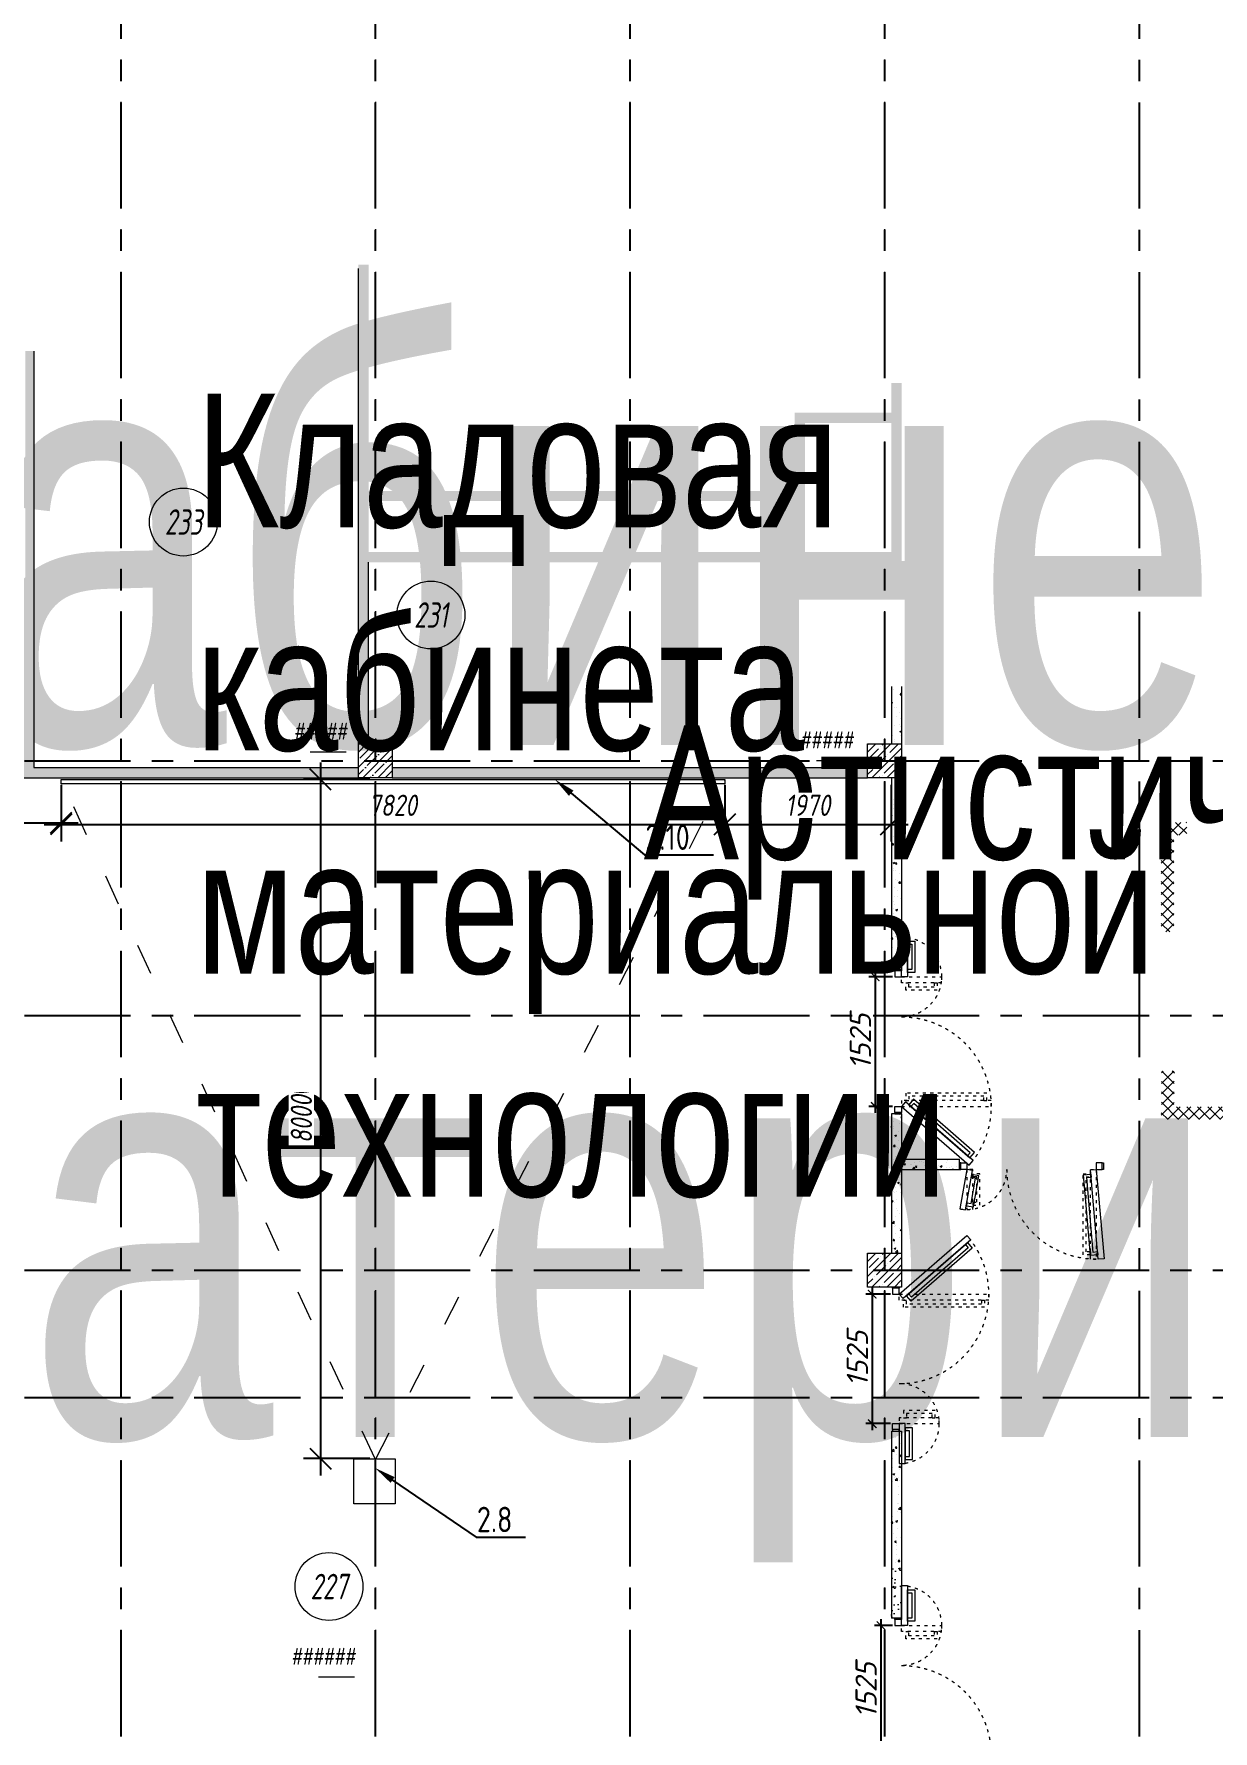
# Model space of a CAD drawing. Header units: millimetres. Extents: x 304092 to 9387535, y -16707 to 344175.
# Drawn here: x 408794 to 422687, y 94281 to 114275 of the extents above; entities that cross this region are included whole.
import ezdxf
from ezdxf import colors
from ezdxf.entities.mleader import LeaderData, LeaderLine
from ezdxf.enums import TextEntityAlignment as Align
from ezdxf.math import Vec2, Vec3

# ---------------------------------------------------------------- set-up
doc = ezdxf.new("R2018")
doc.units = ezdxf.units.MM
doc.linetypes.add('ACAD_ISO03W100', pattern=[30, 12, -18])
doc.linetypes.add('CENTER', pattern=[2, 1.25, -0.25, 0.25, -0.25])
for name, color, linetype, lineweight in [('_TEXT', 7, 'Continuous', 30), ('АР_Двери', 7, 'Continuous', 0), ('АР_Колонны', 5, 'Continuous', 35), ('АР_Колонны Штрих', 250, 'Continuous', 5), ('АР_Маркер экспликации', 239, 'Continuous', 13), ('АР_Номер помещения', 250, 'Continuous', 9), ('АР_Оси', 7, 'Continuous', 25), ('АР_Перегородки витражные', 152, 'Continuous', 13), ('АР_Перегородки газоблок', 165, 'Continuous', 30), ('АР_Перегородки газоблок_Штрих', 165, 'Continuous', 5), ('АР_Утеплитель', 250, 'Continuous', 13)]:
    doc.layers.add(name, color=color, linetype=linetype, lineweight=lineweight)
doc.layers.add('EI_DIMS_DETAIL', color=7, linetype='Continuous')
doc.layers.add('АР_Названия помещений', color=124, linetype='Continuous', lineweight=5, plot=False)
doc.layers.add('АР_Помещения_площадь', color=19, linetype='Continuous', lineweight=9, plot=False)
doc.styles.add('ISOCPEUR', font='', dxfattribs={"height": 250})
doc.styles.get("Standard").update_dxf_attribs({"font": 'GOST.TTF'})
doc.styles.add('ГОСТ 2.304', font='CS_Gost2304.shx', dxfattribs={"oblique": 10})
doc.styles.get('ISOCPEUR').set_extended_font_data('ISOCPEUR', italic=True)
doc.dimstyles.new('R_100', dxfattribs={"dimtxt": 250, "dimasz": 100, "dimexe": 75, "dimexo": 25, "dimgap": 50, "dimtad": 1, "dimdec": 0, "dimrnd": 5, "dimzin": 0, "dimdsep": 46, "dimtxsty": 'ISOCPEUR', "dimblk": 'ARCHTICK', "dimcen": 0, "dimdle": 75, "dimclrd": 256, "dimclre": 256, "dimclrt": 256, "dimadec": 0, "dimazin": 0, "dimtfac": 2, "dimtdec": 0, "dimtofl": 0, "dimtmove": 1, "dimatfit": 3, "dimfxl": 1, "dimtvp": 3, "dimtfill": 1, "dimtolj": 1, "dimtzin": 0, "dimarcsym": 0})
doc.dimstyles.new('СПДС', dxfattribs={"dimscale": 100, "dimtxt": 2.5, "dimasz": 2.5, "dimexe": 2, "dimexo": 0.625, "dimgap": 1, "dimtad": 1, "dimdec": 0, "dimrnd": 5, "dimtxsty": 'ГОСТ 2.304', "dimblk": 'OBLIQUE', "dimblk1": 'OBLIQUE', "dimblk2": 'OBLIQUE', "dimcen": 2.5, "dimdle": 2, "dimadec": 0, "dimazin": 2, "dimtfac": 0.75, "dimtdec": 4, "dimtmove": 1, "dimatfit": 3, "dimfxl": 1, "dimtfill": 1, "dimtolj": 1, "dimarcsym": 1})
pattern_1 = [(50, (484112.49, -889.22), (215.17805, -18.82564), [22.5, -247.5]), (355, (484112.49, -889.22), (-41.6254, 225.65764), [18, -198]), (100.45144, (484130.42, -890.78), (173.55265, 206.832), [19.12206, -210.34263]), (46.1842, (484112.5, -829.22), (320.1724, -49.6558), [33.75, -371.25]), (96.63564, (484139.17, -833.35), (280.3986, 292.2356), [28.6831, -315.5141]), (351.18416, (484112.5, -829.2), (280.3986, 292.2356), [27, -297]), (21, (484142.49, -844.22), (179.07212, -120.78567), [22.5, -247.5]), (326, (484142.49, -844.22), (72.9946, 217.545), [18, -198]), (71.45144, (484157.4, -854.28), (252.0667, 96.75935), [19.12206, -210.34263]), (37.5, (484112.49, -889.215), (3.647957, 99.868156), [0, -195.6, 0, -201, 0, -198.75]), (7.5, (484112.49, -889.22), (78.92086, 118.32351), [0, -114.6, 0, -191.1, 0, -75.75]), (327.5, (484045.59, -889.215), (160.14673, -6.76646), [0, -75, 0, -234, 0, -310.5]), (317.5, (484015.59, -889.22), (174.95585, 30.0315), [0, -97.5, 0, -155.4, 0, -220.5])]

# ---------------------------------------------------------------- blocks, each defined once
blk = doc.blocks.new('*U48')
at = {"color": 7, "style": 'ISOCPEUR', "width": 0.7, "flags": 1}
blk.add_attdef('КАТЕГОРИЯ', (-499, -2092), '', height=250, dxfattribs=at)
at = {"layer": 'АР_Номер помещения', "color": 7, "style": 'ISOCPEUR', "width": 0.7}
blk.add_attdef('НОМЕР_ПОМЕЩЕНИЯ', text='', height=300, dxfattribs=at).set_placement((-13875, 6638), align=Align.MIDDLE_CENTER)
at = {"layer": 'АР_Помещения_площадь', "color": 7, "lineweight": 30, "width": 0.7, "flags": 104}
blk.add_attdef('ИМЯ_ПОМЕЩЕНИЯ', text='', height=100, dxfattribs=at).set_placement((158, 1217), align=Align.MIDDLE_CENTER)
at = {"layer": 'АР_Помещения_площадь', "color": 7, "style": 'ISOCPEUR', "width": 0.7}
blk.add_attdef('ПЛОЩАДЬ_ПОМЕЩЕНИЯ', text='', height=200, dxfattribs=at).set_placement((-12655, 408), align=Align.MIDDLE_RIGHT)
blk = doc.blocks.new('*U49')
at = {"layer": 'АР_Номер помещения', "color": 7}
blk.add_circle((-16065, 2966), 400, dxfattribs=at)
at = {"layer": 'АР_Помещения_площадь', "color": 7}
blk.add_line((-14147, 255), (-14570, 255), dxfattribs=at)
at = {"color": 7, "style": 'ISOCPEUR', "width": 0.7, "flags": 1}
blk.add_attdef('КАТЕГОРИЯ', (-499, -2092), '', height=250, dxfattribs=at)
at = {"layer": 'АР_Номер помещения', "color": 7, "style": 'ISOCPEUR', "width": 0.7}
blk.add_attdef('НОМЕР_ПОМЕЩЕНИЯ', text='', height=300, dxfattribs=at).set_placement((-16065, 2966), align=Align.MIDDLE_CENTER)
at = {"layer": 'АР_Помещения_площадь', "color": 7, "lineweight": 30, "width": 0.7, "flags": 104}
blk.add_attdef('ИМЯ_ПОМЕЩЕНИЯ', text='', height=100, dxfattribs=at).set_placement((158, 1217), align=Align.MIDDLE_CENTER)
at = {"layer": 'АР_Помещения_площадь', "color": 7, "style": 'ISOCPEUR', "width": 0.7}
blk.add_attdef('ПЛОЩАДЬ_ПОМЕЩЕНИЯ', text='', height=200, dxfattribs=at).set_placement((-14142, 502), align=Align.MIDDLE_RIGHT)
blk = doc.blocks.new('*U53')
at = {"layer": 'АР_Номер помещения', "color": 7}
blk.add_circle((-17425, 1871), 400, dxfattribs=at)
at = {"layer": 'АР_Помещения_площадь', "color": 7}
blk.add_line((-12458, 153), (-12880, 153), dxfattribs=at)
at = {"color": 7, "style": 'ISOCPEUR', "width": 0.7, "flags": 1}
blk.add_attdef('КАТЕГОРИЯ', (-499, -2092), '', height=250, dxfattribs=at)
at = {"layer": 'АР_Номер помещения', "color": 7, "style": 'ISOCPEUR', "width": 0.7}
blk.add_attdef('НОМЕР_ПОМЕЩЕНИЯ', text='', height=300, dxfattribs=at).set_placement((-17425, 1871), align=Align.MIDDLE_CENTER)
at = {"layer": 'АР_Помещения_площадь', "color": 7, "lineweight": 30, "width": 0.7, "flags": 104}
blk.add_attdef('ИМЯ_ПОМЕЩЕНИЯ', text='', height=100, dxfattribs=at).set_placement((158, 1217), align=Align.MIDDLE_CENTER)
at = {"layer": 'АР_Помещения_площадь', "color": 7, "style": 'ISOCPEUR', "width": 0.7}
blk.add_attdef('ПЛОЩАДЬ_ПОМЕЩЕНИЯ', text='', height=200, dxfattribs=at).set_placement((-12453, 399), align=Align.MIDDLE_RIGHT)
blk = doc.blocks.new('*U54')
at = {"layer": 'АР_Номер помещения', "color": 7}
blk.add_circle((-12706, 14289), 400, dxfattribs=at)
at = {"layer": 'АР_Помещения_площадь', "color": 7}
blk.add_line((-12407, 13220), (-12829, 13220), dxfattribs=at)
at = {"color": 7, "style": 'ISOCPEUR', "width": 0.7, "flags": 1}
blk.add_attdef('КАТЕГОРИЯ', (-499, -2092), '', height=250, dxfattribs=at)
at = {"layer": 'АР_Номер помещения', "color": 7, "style": 'ISOCPEUR', "width": 0.7}
blk.add_attdef('НОМЕР_ПОМЕЩЕНИЯ', text='', height=300, dxfattribs=at).set_placement((-12706, 14289), align=Align.MIDDLE_CENTER)
at = {"layer": 'АР_Помещения_площадь', "color": 7, "style": 'ISOCPEUR', "width": 0.7}
blk.add_attdef('ПЛОЩАДЬ_ПОМЕЩЕНИЯ', text='', height=200, dxfattribs=at).set_placement((-12402, 13467), align=Align.MIDDLE_RIGHT)
at = {"layer": 'АР_Помещения_площадь', "color": 7, "lineweight": 30, "width": 0.7, "flags": 104}
blk.add_attdef('ИМЯ_ПОМЕЩЕНИЯ', text='', height=100, dxfattribs=at).set_placement((158, 1217), align=Align.MIDDLE_CENTER)
blk = doc.blocks.new('1700-3')
for points in [[(80, 1600), (0, 1600), (0, 1583), (80, 1583), (80, 1600)], [(-392, 1511), (-427, 1517), (-441, 1434), (-76, 1369), (-61, 1453), (-96, 1459)], [(-392, 1511), (-401, 1462), (-104, 1410), (-96, 1459)], [(0, 1583), (80, 1583), (80, 1513), (50, 1513), (50, 1513), (0, 1513), (0, 1583)], [(-972, -28), (-1007, -31), (-1014, 54), (-63, 137), (-56, 52), (-91, 49)], [(-972, -28), (-976, 22), (-95, 99), (-91, 49)], [(0, -83), (80, -83), (80, -13), (50, -13), (50, -13), (0, -13), (0, -83)], [(80, -100), (0, -100), (0, -83), (80, -83), (80, -100)]]:
    blk.add_lwpolyline(points)
for points in [[(-476, 1526), (-12, 1444), (0, 1513), (-464, 1595)], [(0, -13), (-1051, -105), (-1057, -35), (-6, 57)]]:
    blk.add_lwpolyline(points, close=True)
at = {"linetype": 'ACAD_ISO03W100', "ltscale": 3}
for points in [[(-471, 1443), (0, 1443), (0, 1513), (-471, 1513)], [(0, -13), (-1055, -13), (-1055, 57), (0, 57)]]:
    blk.add_lwpolyline(points, close=True, dxfattribs=at)
for points in [[(-386, 1443), (-421, 1443), (-421, 1358), (-50, 1358), (-50, 1443), (-85, 1443)], [(-386, 1443), (-386, 1393), (-85, 1393), (-85, 1443)], [(-970, 57), (-1005, 57), (-1005, 142), (-50, 142), (-50, 57), (-85, 57)], [(-970, 57), (-970, 107), (-85, 107), (-85, 57)]]:
    blk.add_lwpolyline(points, dxfattribs=at)
for centre, radius, start, end in [((0, 1513), 471, 170, 270), ((0, -13), 1055, 90, 181.2023)]:
    blk.add_arc(centre, radius, start, end, dxfattribs=at)
blk = doc.blocks.new('1700-2')
for points in [[(-155, 1934), (-155, 1563), (-70, 1563), (-70, 1934)], [(-120, 1899), (-120, 1598), (-70, 1598), (-70, 1899)], [(-70, 1984), (-70, 1513), (0, 1513), (0, 1984)], [(-84, 7), (-804, -619), (-860, -555), (-139, 71)], [(0, -13), (-796, -705), (-842, -652), (-46, 40)], [(-110, -16), (-778, -596), (-810, -559), (-143, 22)]]:
    blk.add_lwpolyline(points, close=True)
for points in [[(80, 1600), (0, 1600), (0, 1583), (80, 1583), (80, 1600)], [(0, 1583), (80, 1583), (80, 1513), (50, 1513), (50, 1513), (0, 1513), (0, 1583)], [(0, -83), (80, -83), (80, -13), (50, -13), (50, -13), (0, -13), (0, -83)], [(80, -100), (0, -100), (0, -83), (80, -83), (80, -100)]]:
    blk.add_lwpolyline(points)
at = {"linetype": 'ACAD_ISO03W100', "ltscale": 3}
for points in [[(-471, 1443), (0, 1443), (0, 1513), (-471, 1513)], [(0, -13), (-1055, -13), (-1055, 57), (0, 57)]]:
    blk.add_lwpolyline(points, close=True, dxfattribs=at)
for points in [[(-386, 1443), (-421, 1443), (-421, 1358), (-50, 1358), (-50, 1443), (-85, 1443)], [(-386, 1443), (-386, 1393), (-85, 1393), (-85, 1443)], [(-970, 57), (-1005, 57), (-1005, 142), (-50, 142), (-50, 57), (-85, 57)], [(-970, 57), (-970, 107), (-85, 107), (-85, 57)]]:
    blk.add_lwpolyline(points, dxfattribs=at)
for centre, radius, start, end in [((0, 1513), 471, 98.5242, 270), ((0, -13), 1055, 90, 221)]:
    blk.add_arc(centre, radius, start, end, dxfattribs=at)
blk = doc.blocks.new('_ARCHTICK')
at = {"color": 0, "linetype": 'ByBlock', "const_width": 0.15}
blk.add_lwpolyline([(-0.5, -0.5), (0.5, 0.5)], dxfattribs=at)
blk = doc.blocks.new('*D55')
at = {"layer": '_TEXT', "lineweight": -2, "ltscale": 500, "transparency": 16777216}
for p, q in [((418707, 103241), (418707, 101565)), ((418912, 103166), (418632, 103166)), ((418912, 101640), (418632, 101640))]:
    blk.add_line(p, q, dxfattribs=at)
at = {"layer": 'Defpoints', "color": 0, "lineweight": 9, "ltscale": 500, "transparency": 16777216}
for p in [(418937, 103166), (418707, 101640), (418937, 101640)]:
    blk.add_point(p, dxfattribs=at)
at = {"layer": '_TEXT', "lineweight": -2, "ltscale": 500, "transparency": 16777216, "xscale": 100, "yscale": 100, "zscale": 100}
for p, rotation in [((418707, 103166), 90), ((418707, 101640), 270)]:
    blk.add_blockref('_ARCHTICK', p, dxfattribs=dict(at, rotation=rotation))
at = {"layer": '_TEXT', "lineweight": 9, "ltscale": 500, "transparency": 16777216, "insert": (418532, 102403), "char_height": 250, "attachment_point": 5, "rotation": 90, "style": 'ISOCPEUR', "bg_fill": 3, "box_fill_scale": 1.1, "bg_fill_color": 256, "bg_fill_true_color": 13158600, "bg_fill_transparency": 0}
blk.add_mtext('\\A1;1525', dxfattribs=at)
blk = doc.blocks.new('*D56')
at = {"layer": '_TEXT', "lineweight": -2, "ltscale": 500, "transparency": 16777216}
for p, q in [((418886, 99429), (418596, 99429)), ((418671, 99504), (418671, 97828)), ((418886, 97903), (418596, 97903))]:
    blk.add_line(p, q, dxfattribs=at)
at = {"layer": 'Defpoints', "color": 0, "lineweight": 9, "ltscale": 500, "transparency": 16777216}
for p in [(418911, 99429), (418671, 97903), (418911, 97903)]:
    blk.add_point(p, dxfattribs=at)
at = {"layer": '_TEXT', "lineweight": -2, "ltscale": 500, "transparency": 16777216, "xscale": 100, "yscale": 100, "zscale": 100}
for p, rotation in [((418671, 99429), 90), ((418671, 97903), 270)]:
    blk.add_blockref('_ARCHTICK', p, dxfattribs=dict(at, rotation=rotation))
at = {"layer": '_TEXT', "lineweight": 9, "ltscale": 500, "transparency": 16777216, "insert": (418496, 98666), "char_height": 250, "attachment_point": 5, "rotation": 90, "style": 'ISOCPEUR', "bg_fill": 3, "box_fill_scale": 1.1, "bg_fill_color": 256, "bg_fill_true_color": 13158600, "bg_fill_transparency": 0}
blk.add_mtext('\\A1;1525', dxfattribs=at)
blk = doc.blocks.new('*D57')
at = {"layer": '_TEXT', "lineweight": -2, "ltscale": 500, "transparency": 16777216}
for p, q in [((418774, 95599), (418774, 93923)), ((418912, 95524), (418699, 95524)), ((418912, 93998), (418699, 93998))]:
    blk.add_line(p, q, dxfattribs=at)
at = {"layer": 'Defpoints', "color": 0, "lineweight": 9, "ltscale": 500, "transparency": 16777216}
for p in [(418937, 95524), (418774, 93998), (418937, 93998)]:
    blk.add_point(p, dxfattribs=at)
at = {"layer": '_TEXT', "lineweight": -2, "ltscale": 500, "transparency": 16777216, "xscale": 100, "yscale": 100, "zscale": 100}
for p, rotation in [((418774, 95524), 90), ((418774, 93998), 270)]:
    blk.add_blockref('_ARCHTICK', p, dxfattribs=dict(at, rotation=rotation))
at = {"layer": '_TEXT', "lineweight": 9, "ltscale": 500, "transparency": 16777216, "insert": (418599, 94761), "char_height": 250, "attachment_point": 5, "rotation": 90, "style": 'ISOCPEUR', "bg_fill": 3, "box_fill_scale": 1.1, "bg_fill_color": 256, "bg_fill_true_color": 13158600, "bg_fill_transparency": 0}
blk.add_mtext('\\A1;1525', dxfattribs=at)
blk = doc.blocks.new('_Oblique')
at = {"color": 0, "linetype": 'ByBlock', "lineweight": -2}
blk.add_line((-0.5, -0.5), (0.5, 0.5), dxfattribs=at)
blk = doc.blocks.new('*D60')
at = {"layer": 'Defpoints', "color": 0, "lineweight": 9, "ltscale": 100, "transparency": 16777216}
for p in [(407134, 105491), (409114, 105491), (409114, 104983)]:
    blk.add_point(p, dxfattribs=at)
at = {"layer": 'EI_DIMS_DETAIL', "color": 0, "lineweight": -2, "ltscale": 100, "transparency": 16777216}
for p, q in [((407134, 105429), (407134, 104783)), ((409114, 105429), (409114, 104783)), ((406934, 104983), (409314, 104983))]:
    blk.add_line(p, q, dxfattribs=at)
at = {"layer": 'EI_DIMS_DETAIL', "color": 0, "lineweight": -2, "ltscale": 100, "transparency": 16777216, "xscale": 250, "yscale": 250, "zscale": 250, "rotation": 180}
blk.add_blockref('_Oblique', (407134, 104983), dxfattribs=at)
at = {"layer": 'EI_DIMS_DETAIL', "color": 0, "lineweight": -2, "ltscale": 100, "transparency": 16777216, "xscale": 250, "yscale": 250, "zscale": 250}
blk.add_blockref('_Oblique', (409114, 104983), dxfattribs=at)
at = {"layer": 'EI_DIMS_DETAIL', "color": 0, "lineweight": 9, "ltscale": 100, "transparency": 16777216, "insert": (408124, 105208), "char_height": 250, "attachment_point": 5, "style": 'ГОСТ 2.304', "bg_fill": 3, "box_fill_scale": 1.1, "bg_fill_color": 256, "bg_fill_true_color": 13158600, "bg_fill_transparency": 0}
blk.add_mtext('\\A1;1970', dxfattribs=at)
blk = doc.blocks.new('*D61')
at = {"layer": 'Defpoints', "color": 0, "lineweight": 9, "ltscale": 100, "transparency": 16777216}
for p in [(416934, 105491), (418894, 105491), (418894, 104963)]:
    blk.add_point(p, dxfattribs=at)
at = {"layer": 'EI_DIMS_DETAIL', "color": 0, "lineweight": -2, "ltscale": 100, "transparency": 16777216}
for p, q in [((416934, 105429), (416934, 104763)), ((418894, 105429), (418894, 104763)), ((416734, 104963), (419094, 104963))]:
    blk.add_line(p, q, dxfattribs=at)
at = {"layer": 'EI_DIMS_DETAIL', "color": 0, "lineweight": -2, "ltscale": 100, "transparency": 16777216, "xscale": 250, "yscale": 250, "zscale": 250, "rotation": 180}
blk.add_blockref('_Oblique', (416934, 104963), dxfattribs=at)
at = {"layer": 'EI_DIMS_DETAIL', "color": 0, "lineweight": -2, "ltscale": 100, "transparency": 16777216, "xscale": 250, "yscale": 250, "zscale": 250}
blk.add_blockref('_Oblique', (418894, 104963), dxfattribs=at)
at = {"layer": 'EI_DIMS_DETAIL', "color": 0, "lineweight": 9, "ltscale": 100, "transparency": 16777216, "insert": (417914, 105188), "char_height": 250, "attachment_point": 5, "style": 'ГОСТ 2.304', "bg_fill": 3, "box_fill_scale": 1.1, "bg_fill_color": 256, "bg_fill_true_color": 13158600, "bg_fill_transparency": 0}
blk.add_mtext('\\A1;1970', dxfattribs=at)
blk = doc.blocks.new('*D62')
at = {"layer": 'Defpoints', "color": 0, "lineweight": 9, "ltscale": 100, "transparency": 16777216}
for p in [(409114, 105491), (416934, 105491), (416934, 104963)]:
    blk.add_point(p, dxfattribs=at)
at = {"layer": 'EI_DIMS_DETAIL', "color": 0, "lineweight": -2, "ltscale": 100, "transparency": 16777216}
for p, q in [((409114, 105429), (409114, 104763)), ((416934, 105429), (416934, 104763)), ((408914, 104963), (417134, 104963))]:
    blk.add_line(p, q, dxfattribs=at)
at = {"layer": 'EI_DIMS_DETAIL', "color": 0, "lineweight": -2, "ltscale": 100, "transparency": 16777216, "xscale": 250, "yscale": 250, "zscale": 250, "rotation": 180}
blk.add_blockref('_Oblique', (409114, 104963), dxfattribs=at)
at = {"layer": 'EI_DIMS_DETAIL', "color": 0, "lineweight": -2, "ltscale": 100, "transparency": 16777216, "xscale": 250, "yscale": 250, "zscale": 250}
blk.add_blockref('_Oblique', (416934, 104963), dxfattribs=at)
at = {"layer": 'EI_DIMS_DETAIL', "color": 0, "lineweight": 9, "ltscale": 100, "transparency": 16777216, "insert": (413024, 105188), "char_height": 250, "attachment_point": 5, "style": 'ГОСТ 2.304', "bg_fill": 3, "box_fill_scale": 1.1, "bg_fill_color": 256, "bg_fill_true_color": 13158600, "bg_fill_transparency": 0}
blk.add_mtext('\\A1;7820', dxfattribs=at)
blk = doc.blocks.new('*D63')
at = {"layer": 'Defpoints', "color": 0, "lineweight": 9, "ltscale": 100, "transparency": 16777216}
for p in [(412814, 105491), (412170, 97491), (412814, 97491)]:
    blk.add_point(p, dxfattribs=at)
at = {"layer": 'EI_DIMS_DETAIL', "color": 0, "lineweight": -2, "ltscale": 100, "transparency": 16777216}
for p, q in [((412170, 105691), (412170, 97291)), ((412752, 105491), (411970, 105491)), ((412752, 97491), (411970, 97491))]:
    blk.add_line(p, q, dxfattribs=at)
at = {"layer": 'EI_DIMS_DETAIL', "color": 0, "lineweight": -2, "ltscale": 100, "transparency": 16777216, "xscale": 250, "yscale": 250, "zscale": 250}
for p, rotation in [((412170, 105491), 90), ((412170, 97491), 270)]:
    blk.add_blockref('_Oblique', p, dxfattribs=dict(at, rotation=rotation))
at = {"layer": 'EI_DIMS_DETAIL', "color": 0, "lineweight": 9, "ltscale": 100, "transparency": 16777216, "insert": (411945, 101491), "char_height": 250, "attachment_point": 5, "rotation": 90, "style": 'ГОСТ 2.304', "bg_fill": 3, "box_fill_scale": 1.1, "bg_fill_color": 256, "bg_fill_true_color": 13158600, "bg_fill_transparency": 0}
blk.add_mtext('\\A1;8000', dxfattribs=at)

msp = doc.modelspace()

# ---------------------------------------------------------------- hatches: boundary and pattern name
at = {"layer": 'АР_Колонны Штрих', "lineweight": 9, "ltscale": 100}
h = msp.add_hatch(dxfattribs=at)
h.set_pattern_fill('ANSI35', color=256, scale=500)
h.set_pattern_definition([(45, (-544435.37, 145782.94), (-88.388348, 88.388348), []), (45, (-544346.98, 145782.94), (-88.388348, 88.388348), [156.25, -31.25, 0, -31.25])])
h.paths.add_polyline_path([(413016.7, 105911.5), (412616.7, 105911.5), (412616.7, 105511.5), (413016.7, 105511.5)])
h = msp.add_hatch(dxfattribs=at)
h.set_pattern_fill('ANSI35', color=256, scale=500)
h.set_pattern_definition([(45, (-538435.37, 145782.94), (-88.388348, 88.388348), []), (45, (-538346.98, 145782.94), (-88.388348, 88.388348), [156.25, -31.25, 0, -31.25])])
h.paths.add_polyline_path([(419016.7, 105911.5), (418616.7, 105911.5), (418616.7, 105511.5), (419016.7, 105511.5)])
h = msp.add_hatch(dxfattribs=at)
h.set_pattern_fill('ANSI35', color=256, scale=500)
h.set_pattern_definition([(45, (-538435.37, 139782.94), (-88.388348, 88.388348), []), (45, (-538346.98, 139782.94), (-88.388348, 88.388348), [156.25, -31.25, 0, -31.25])])
h.paths.add_polyline_path([(419016.7, 99911.5), (418616.7, 99911.5), (418616.7, 99511.5), (419016.7, 99511.5)])
at = {"layer": 'АР_Перегородки газоблок_Штрих', "lineweight": 9, "ltscale": 100}
h = msp.add_hatch(dxfattribs=at)
h.set_pattern_fill('AR-CONC', color=256, scale=30)
h.set_pattern_definition([(50, (484112.49, -842.69), (215.17805, -18.82564), [22.5, -247.5]), (355, (484112.49, -842.7), (-41.6254, 225.65764), [18, -198]), (100.45144, (484130.42, -844.26), (173.55265, 206.832), [19.12206, -210.34263]), (46.1842, (484112.5, -782.7), (320.1724, -49.6558), [33.75, -371.25]), (96.63564, (484139.17, -786.83), (280.3986, 292.2356), [28.6831, -315.5141]), (351.18416, (484112.5, -782.7), (280.3986, 292.2356), [27, -297]), (21, (484142.49, -797.69), (179.07212, -120.78567), [22.5, -247.5]), (326, (484142.49, -797.7), (72.9946, 217.545), [18, -198]), (71.45144, (484157.4, -807.76), (252.0667, 96.75935), [19.12206, -210.34263]), (37.5, (484112.49, -842.69), (3.647957, 99.868156), [0, -195.6, 0, -201, 0, -198.75]), (7.5, (484112.49, -842.69), (78.92086, 118.32351), [0, -114.6, 0, -191.1, 0, -75.75]), (327.5, (484045.59, -842.69), (160.14673, -6.76646), [0, -75, 0, -234, 0, -310.5]), (317.5, (484015.59, -842.69), (174.95585, 30.0315), [0, -97.5, 0, -155.4, 0, -220.5])])
h.paths.add_polyline_path([(412736.7, 111558), (412616.7, 111558), (412616.7, 105958), (412736.7, 105958), (412736.7, 108052), (416277.3, 108052), (417757.3, 108052), (417757.3, 108172), (412736.7, 108172), (412736.7, 108772), (412616.7, 108772), (412616.7, 108171.3), (412736.7, 108171.3), (412736.7, 108772), (412616.7, 108772), (412616.7, 108170.6), (412736.7, 108172), (412736.7, 108772), (417757.3, 108772), (417757.3, 108052), (418896.7, 108052), (418896.7, 107763.7), (419016.7, 107763.7), (419016.7, 110163.1), (418896.7, 110163.1), (418896.7, 108172), (417877.3, 108172), (417877.3, 109693.3), (418896.7, 109691.9), (418896.7, 109811.9), (417757.3, 109813.3), (417757.3, 108892), (412736.7, 108892)])
h = msp.add_hatch(dxfattribs=at)
h.set_pattern_fill('AR-CONC', color=256, scale=30)
h.set_pattern_definition(pattern_1)
h.paths.add_polyline_path([(407136.6, 105631.5), (407136.6, 105511.5), (407136.6, 105511.5), (407136.6, 105631.5), (407136.6, 105631.5), (408673.8, 105631.5), (408672.7, 106711.5), (407135.5, 106711.5), (407136.6, 105961.5), (407016.6, 105961.5), (407015.5, 106831.5), (408692.7, 106831.5), (408693, 110539.7), (408793.8, 110539.7), (408793.8, 105631.5), (412616.7, 105631.5), (412616.7, 105511.5), (407136.6, 105511.5), (407136.6, 105631.5), (407136.6, 105631.5), (407136.6, 105511.5), (407136.6, 105631.5)])
h = msp.add_hatch(dxfattribs=at)
h.set_pattern_fill('AR-CONC', color=256, scale=30)
h.set_pattern_definition(pattern_1)
h.paths.add_polyline_path([(419016.7, 106587.1), (418896.7, 106587.1), (418896.7, 105911.5), (419016.7, 105911.5)])
h = msp.add_hatch(dxfattribs=at)
h.set_pattern_fill('AR-CONC', color=256, scale=30)
h.set_pattern_definition(pattern_1)
h.paths.add_polyline_path([(413016.7, 105631.5), (413016.7, 105511.5), (413016.7, 105511.5), (413016.7, 105631.5), (413016.7, 105631.5), (418616.7, 105631.5), (418616.7, 105511.5), (413016.7, 105511.5), (413016.7, 105631.5), (413016.7, 105631.5), (413016.7, 105511.5), (413016.7, 105631.5)])
h = msp.add_hatch(dxfattribs=at)
h.set_pattern_fill('AR-CONC', color=256, scale=30)
h.set_pattern_definition(pattern_1)
h.paths.add_polyline_path([(419016.7, 105511.5), (418896.7, 105511.5), (418896.7, 103253.5), (419016.7, 103253.5)])
h = msp.add_hatch(dxfattribs=at)
h.set_pattern_fill('AR-CONC', color=256, scale=30)
h.set_pattern_definition(pattern_1)
h.paths.add_polyline_path([(419016.7, 101553.5), (418896.7, 101553.5), (418896.7, 99911.5), (419016.7, 99911.5)])
h = msp.add_hatch(dxfattribs=at)
h.set_pattern_fill('AR-CONC', color=256, scale=30)
h.set_pattern_definition(pattern_1)
h.paths.add_polyline_path([(419016.7, 101017.3), (419016.7, 100897.3), (419698.2, 100897.3), (419698.2, 101017.3)])
h = msp.add_hatch(dxfattribs=at)
h.set_pattern_fill('AR-CONC', color=256, scale=30)
h.set_pattern_definition(pattern_1)
h.paths.add_polyline_path([(419017, 97816.3), (418897, 97816.3), (418896.7, 95611.5), (419016.7, 95611.5)])
at = {"layer": 'АР_Утеплитель', "lineweight": 9, "ltscale": 100}
h = msp.add_hatch(dxfattribs=at)
h.set_pattern_fill('ANSI37', color=256, scale=700)
h.set_pattern_definition([(45, (-537849.84, 103470), (-61.871843, 61.871843), []), (135, (-537849.84, 103470), (-61.871843, -61.871843), [])])
h.paths.add_polyline_path([(422231.4, 102055.3), (422081.4, 102055.3), (422076.6, 101486.5), (425206.6, 101486.5), (425206.6, 98556.5), (428326.8, 98556.5), (428326.8, 90536.5), (424526.6, 90536.5), (424526.6, 90406.5), (419136.6, 90406.5), (419136.6, 81796.5), (424111.8, 81796.5), (424111.8, 85761.5), (458911.8, 85761.5), (458911.8, 81796.5), (469411.8, 81796.5), (469411.8, 63926.5), (475761.8, 63926.5), (475761.8, 54216.5), (462661.8, 54216.5), (462661.8, 60566.5), (454781.8, 60566.5), (454781.8, 65756.5), (446246.5, 65756.5), (446246.5, 65356.5), (446396.5, 65356.5), (446396.5, 65606.5), (454631.8, 65606.5), (454631.8, 60416.5), (462511.8, 60416.5), (462511.8, 54066.5), (475911.8, 54066.5), (475911.8, 64076.5), (469561.8, 64076.5), (469561.8, 81946.5), (459061.8, 81946.5), (459061.8, 85911.5), (423961.8, 85911.5), (423961.8, 81946.5), (419286.6, 81946.5), (419286.6, 90256.5), (424676.6, 90256.5), (424676.6, 90386.5), (428476.8, 90386.5), (428476.8, 98706.5), (425356.6, 98706.5), (425356.6, 101636.5), (422226.6, 101636.5)])
h.paths.add_polyline_path([(422076.6, 103695.3), (422226.6, 103695.3), (422226.6, 104836.7), (422376.6, 104836.7), (422376.6, 104986.7), (422076.6, 104986.7)])

# ---------------------------------------------------------------- linework, layer by layer
at = {"lineweight": 9}
msp.add_lwpolyline([(413048.3, 96958.5), (412564.3, 96958.5), (412564.3, 97487.5), (413048.3, 97487.5)], close=True, dxfattribs=at)
at = {"layer": 'АР_Колонны', "lineweight": 9, "ltscale": 100}
for points in [[(412616.7, 105911.5), (413016.7, 105911.5), (413016.7, 105511.5), (412616.7, 105511.5)], [(418616.7, 105911.5), (419016.7, 105911.5), (419016.7, 105511.5), (418616.7, 105511.5)], [(418616.7, 99911.5), (419016.7, 99911.5), (419016.7, 99511.5), (418616.7, 99511.5)]]:
    msp.add_lwpolyline(points, close=True, dxfattribs=at)
at = {"layer": 'АР_Оси', "linetype": 'CENTER', "lineweight": 9, "ltscale": 1000}
for p, q in [((409816.7, 133473.9), (409816.7, 77741.6)), ((412816.7, 133473.9), (412816.7, 77741.6)), ((415816.7, 133473.9), (415816.7, 77741.6)), ((418816.7, 133473.9), (418816.7, 77741.6)), ((394683, 105711.5), (477861.4, 105711.5)), ((394683, 102711.5), (477861.4, 102711.5)), ((394683, 99711.5), (477861.4, 99711.5)), ((394683, 98211.5), (477861.4, 98211.5))]:
    msp.add_line(p, q, dxfattribs=at)
at = {"layer": 'АР_Оси', "linetype": 'CENTER', "ltscale": 1000}
msp.add_line((421816.1, 133468.8), (421816.1, 77736.4), dxfattribs=at)
at = {"layer": 'АР_Перегородки газоблок', "lineweight": 9, "ltscale": 100}
for p, q in [((419698.2, 100897.3), (419698.2, 101017.3)), ((419016.7, 100897.3), (419698.2, 100897.3))]:
    msp.add_line(p, q, dxfattribs=at)
for points in [[(412616.7, 105911.5), (412616.7, 111511.5)], [(408793.8, 110539.7), (408793.8, 105631.5)], [(412736.7, 105911.5), (412736.7, 108052)], [(418896.7, 106587.1), (418896.7, 105911.5)], [(419016.7, 106587.1), (419016.7, 105911.5)], [(408793.8, 105631.5), (412616.7, 105631.5)], [(413016.7, 105631.5), (418616.7, 105631.5)], [(407136.6, 105511.5), (412616.7, 105511.5)], [(413016.7, 105511.5), (418616.7, 105511.5)], [(418896.7, 105511.5), (418896.7, 103253.5)], [(419016.7, 105511.5), (419016.7, 103253.5)], [(419016.7, 103253.5), (418896.7, 103253.5)], [(418896.7, 101553.5), (418896.7, 99911.5)], [(419016.7, 101553.5), (418896.7, 101553.5)], [(419016.7, 101553.5), (419016.7, 99911.5)], [(419016.7, 101017.3), (419698.2, 101017.3)], [(418896.7, 97816.4), (419016.7, 97816.4), (419016.7, 95611.5)], [(418896.7, 97816.4), (418896.7, 95611.5)], [(419016.7, 95611.5), (418896.7, 95611.5)]]:
    msp.add_lwpolyline(points, dxfattribs=at)

# ---------------------------------------------------------------- block references
at = {"layer": 'АР_Двери', "lineweight": 9, "ltscale": 100, "xscale": -1}
for p in [(419016.7, 101653.5), (419016.7, 94011.5)]:
    msp.add_blockref('1700-2', p, dxfattribs=at)
at = {"layer": 'АР_Двери', "lineweight": 9, "ltscale": 100, "rotation": 180}
msp.add_blockref('1700-2', (418990.6, 99416.3), dxfattribs=at)
at = {"layer": 'АР_Маркер экспликации', "lineweight": 9}
ref = msp.add_blockref('*U48', (418940.7, 105983.2), dxfattribs=at)
lines = msp.add_mtext('\\W0.8000;Кабинет материальной технологии тип 2', dxfattribs={"layer": 'АР_Названия помещений', "insert": (405106.4, 110790.9), "char_height": 4891.956, "width": 926.94, "attachment_point": 1})
ref.add_attrib('ИМЯ_ПОМЕЩЕНИЯ', '', (405106.4, 110790.9), dxfattribs={"flags": 104}).embed_mtext(lines)
ref = msp.add_blockref('*U49', (426620.2, 105558.6), dxfattribs=at)
ref.add_attrib('НОМЕР_ПОМЕЩЕНИЯ', '233', dxfattribs={"layer": 'АР_Номер помещения', "color": 7, "height": 300, "style": 'ISOCPEUR', "width": 0.7}).set_placement((410555.5, 108524.8), align=Align.MIDDLE_CENTER)
lines = msp.add_mtext('\\W0.8000;Кладовая кабинета материальной технологии', dxfattribs={"layer": 'АР_Названия помещений', "insert": (410704, 110038.8), "char_height": 1576.782, "width": 926.94, "attachment_point": 1})
ref.add_attrib('ИМЯ_ПОМЕЩЕНИЯ', '', (410704, 110038.8), dxfattribs={"flags": 104}).embed_mtext(lines)
ref.add_attrib('ПЛОЩАДЬ_ПОМЕЩЕНИЯ', '#####', dxfattribs={"layer": 'АР_Помещения_площадь', "color": 7, "height": 200, "style": 'ISOCPEUR', "width": 0.7}).set_placement((412477.9, 106060.1), align=Align.MIDDLE_RIGHT)
ref = msp.add_blockref('*U53', (430896.2, 105558.6), dxfattribs=at)
ref.add_attrib('НОМЕР_ПОМЕЩЕНИЯ', '231', dxfattribs={"layer": 'АР_Номер помещения', "color": 7, "height": 300, "style": 'ISOCPEUR', "width": 0.7}).set_placement((413471.3, 107429.4), align=Align.MIDDLE_CENTER)
lines = msp.add_mtext('\\W0.8000;Артистическая', dxfattribs={"layer": 'АР_Названия помещений', "insert": (415977.9, 106128), "char_height": 1576.782, "width": 926.94, "attachment_point": 1})
ref.add_attrib('ИМЯ_ПОМЕЩЕНИЯ', '', (415977.9, 106128), dxfattribs={"flags": 104}).embed_mtext(lines)
ref.add_attrib('ПЛОЩАДЬ_ПОМЕЩЕНИЯ', '#####', dxfattribs={"layer": 'АР_Помещения_площадь', "color": 7, "height": 200, "style": 'ISOCPEUR', "width": 0.7}).set_placement((418443.4, 105958), align=Align.MIDDLE_RIGHT)
at = {"layer": 'АР_Маркер экспликации', "color": 7, "lineweight": 9}
ref = msp.add_blockref('*U54', (424976, 81695.2), dxfattribs=at)
ref.add_attrib('НОМЕР_ПОМЕЩЕНИЯ', '227', dxfattribs={"layer": 'АР_Номер помещения', "color": 7, "height": 300, "style": 'ISOCPEUR', "width": 0.7}).set_placement((412270, 95984.2), align=Align.MIDDLE_CENTER)
ref.add_attrib('ПЛОЩАДЬ_ПОМЕЩЕНИЯ', '######', dxfattribs={"layer": 'АР_Помещения_площадь', "color": 7, "height": 200, "style": 'ISOCPEUR', "width": 0.7}).set_placement((412574.1, 95161.9), align=Align.MIDDLE_RIGHT)
at = {"layer": 'АР_Перегородки витражные', "lineweight": 9, "rotation": 89.99999999999999}
msp.add_blockref('1700-3', (421298.2, 100897.3), dxfattribs=at)

# ---------------------------------------------------------------- next in the draw order: dimensions: what is measured, and where the dimension line sits
at = {"layer": '_TEXT', "color": 1, "lineweight": 9, "ltscale": 500}
for base, p1, p2, picture, middle in [((418706.6, 101640.5), (418936.7, 103166.5), (418936.7, 101640.5), '*D55', (418531.6, 102403.5)), ((418670.6, 97903.3), (418910.6, 99429.3), (418910.6, 97903.3), '*D56', (418495.6, 98666.3)), ((418773.9, 93998.5), (418936.7, 95524.5), (418936.7, 93998.5), '*D57', (418598.9, 94761.5))]:
    dim = msp.add_linear_dim(base=base, p1=p1, p2=p2, angle=90, dimstyle='R_100', override={"dimpost": '\\X', "dimfxl": 2.5, "dimarcsym": 2}, dxfattribs=at)
    dim.commit()
    dim.dimension.update_dxf_attribs({"geometry": picture, "text_midpoint": middle})
at = {"layer": 'EI_DIMS_DETAIL', "lineweight": 9, "ltscale": 100}
for base, p1, p2, picture, middle in [((409113.7, 104982.5), (407134, 105491.3), (409113.7, 105491.3), '*D60', (408123.8, 105207.5)), ((418894.1, 104962.5), (416933.7, 105491.3), (418894.1, 105491.3), '*D61', (417913.9, 105187.5))]:
    dim = msp.add_linear_dim(base=base, p1=p1, p2=p2, text='1970', dimstyle='СПДС', dxfattribs=at)
    dim.commit()
    dim.dimension.update_dxf_attribs({"geometry": picture, "text_midpoint": middle})

# ---------------------------------------------------------------- next in the draw order: linework, layer by layer
at = {"layer": 'АР_Оси', "linetype": 'CENTER', "ltscale": 1000}
msp.add_line((418816.1, 133468.8), (418816.1, 77736.4), dxfattribs=at)

# ---------------------------------------------------------------- next in the draw order: leaders
at = {"lineweight": 9}
ml = msp.add_multileader_mtext('Standard', dxfattribs=at)
ml.set_content('2.10', color=256)
ml.set_leader_properties()
ml.build(insert=Vec2(0, 0))
ml.multileader.update_dxf_attribs({"text_left_attachment_type": 6, "text_right_attachment_type": 6, "arrow_head_size": 250})
ctx = ml.context
ctx.base_point, ctx.char_height, ctx.arrow_head_size, ctx.plane_origin = Vec3(415996.3, 104602.3, 0), 300, 250, Vec3(414932.8, 104095, 0)
ctx.left_attachment, ctx.right_attachment = 6, 6
notes = []
notes.append((ctx, [(0, (1, 1, 0), (415988.3, 104602.3, 0), (1, 0), 8, [(0, [(414932.8, 105491.3, 0)], 0, [])])]))
ctx.mtext.insert, ctx.mtext.flow_direction = Vec3(415998.3, 104962.3, 0), 5
for ctx, leaders in notes:
    for number, flags, end, landing, length, lines in leaders:
        leader = LeaderData()
        leader.index, (leader.has_last_leader_line, leader.has_dogleg_vector, leader.attachment_direction) = number, flags
        leader.last_leader_point, leader.dogleg_vector, leader.dogleg_length = Vec3(end), Vec3(landing), length
        for number, points, colour, breaks in lines:
            line = LeaderLine()
            line.index, line.vertices, line.color, line.breaks = number, Vec3.list(points), colors.encode_raw_color(colour), breaks
            leader.lines.append(line)
        ctx.leaders.append(leader)

# ---------------------------------------------------------------- next in the draw order: dimensions: what is measured, and where the dimension line sits
at = {"layer": 'EI_DIMS_DETAIL', "lineweight": 9, "ltscale": 100}
dim = msp.add_linear_dim(base=(416933.7, 104962.5), p1=(409113.7, 105491.3), p2=(416933.7, 105491.3), dimstyle='СПДС', dxfattribs=at)
dim.commit()
dim.dimension.update_dxf_attribs({"geometry": '*D62', "text_midpoint": (413023.7, 105187.5)})

# ---------------------------------------------------------------- next in the draw order: linework, layer by layer
at = {"layer": 'АР_Оси', "linetype": 'CENTER', "ltscale": 1000}
for p, q in [((409816.1, 133468.8), (409816.1, 77736.4)), ((415816.1, 133468.8), (415816.1, 77736.4))]:
    msp.add_line(p, q, dxfattribs=at)

# ---------------------------------------------------------------- next in the draw order: dimensions: what is measured, and where the dimension line sits
at = {"layer": 'EI_DIMS_DETAIL', "lineweight": 9, "ltscale": 100}
dim = msp.add_linear_dim(base=(412170.2, 97490.6), p1=(412814.1, 105491.3), p2=(412814.1, 97490.6), angle=90, dimstyle='СПДС', dxfattribs=at)
dim.commit()
dim.dimension.update_dxf_attribs({"geometry": '*D63', "text_midpoint": (411945.2, 101491)})

# ---------------------------------------------------------------- next in the draw order: linework, layer by layer
at = {"linetype": 'ACAD_ISO03W100', "lineweight": 9, "ltscale": 30}
for p, q in [((412814.3, 97489.6), (409113.7, 105491.3)), ((412814.3, 97474.7), (416933.7, 105491.3))]:
    msp.add_line(p, q, dxfattribs=at)
at = {"color": 4, "lineweight": 9, "ltscale": 100}
msp.add_lwpolyline([(409113.7, 105491.3), (416933.7, 105491.3), (416933.7, 105440.3), (409113.7, 105440.3)], close=True, dxfattribs=at)
at = {"layer": 'АР_Оси', "linetype": 'CENTER', "ltscale": 1000}
for p, q in [((412816.1, 133468.8), (412816.1, 77736.4)), ((394683.1, 105710.3), (477861.5, 105710.3)), ((394683.1, 102710.3), (477861.5, 102710.3)), ((394683.1, 99710.3), (477861.5, 99710.3)), ((394683.1, 98210.3), (477861.5, 98210.3))]:
    msp.add_line(p, q, dxfattribs=at)

# ---------------------------------------------------------------- next in the draw order: leaders
at = {"lineweight": 9}
ml = msp.add_multileader_mtext('Standard', dxfattribs=at)
ml.set_content('2.8', color=256)
ml.set_leader_properties()
ml.build(insert=Vec2(0, 0))
ml.multileader.update_dxf_attribs({"text_left_attachment_type": 6, "text_right_attachment_type": 6, "arrow_head_size": 250})
ctx = ml.context
ctx.base_point, ctx.char_height, ctx.arrow_head_size, ctx.plane_origin = Vec3(414011.2, 96564.1, 0), 300, 250, Vec3(412869.7, 97296.3, 0)
ctx.left_attachment, ctx.right_attachment = 6, 6
notes = []
notes.append((ctx, [(0, (1, 1, 0), (414003.2, 96564.1, 0), (1, 0), 8, [(0, [(412814.1, 97380.6, 0)], 0, [])])]))
ctx.mtext.insert, ctx.mtext.flow_direction = Vec3(414013.2, 96924.1, 0), 5
for ctx, leaders in notes:
    for number, flags, end, landing, length, lines in leaders:
        leader = LeaderData()
        leader.index, (leader.has_last_leader_line, leader.has_dogleg_vector, leader.attachment_direction) = number, flags
        leader.last_leader_point, leader.dogleg_vector, leader.dogleg_length = Vec3(end), Vec3(landing), length
        for number, points, colour, breaks in lines:
            line = LeaderLine()
            line.index, line.vertices, line.color, line.breaks = number, Vec3.list(points), colors.encode_raw_color(colour), breaks
            leader.lines.append(line)
        ctx.leaders.append(leader)

doc.saveas('drawing.dxf')
